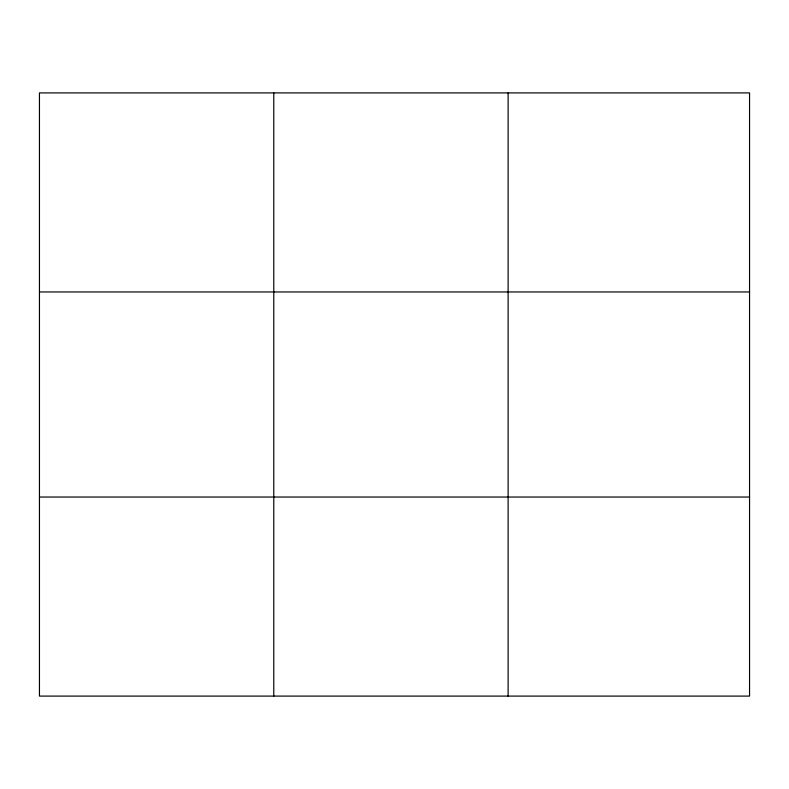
<?xml version="1.0" encoding="UTF-8"?>
<svg xmlns="http://www.w3.org/2000/svg" width="789" height="789" viewBox="0 0 789 789"><rect width="100%" height="100%" fill="white"/><g stroke="black" fill="none" stroke-linecap="round" stroke-linejoin="round"><path stroke-width="1.18" d="M273.783 92.905L273.783 696.095M508.116 92.905L508.116 696.095M749.55 291.96L749.55 92.905L39.45 92.905L39.45 696.095L749.55 696.095L749.55 291.96L39.45 291.96M39.45 497.04L749.55 497.04"/></g></svg>
